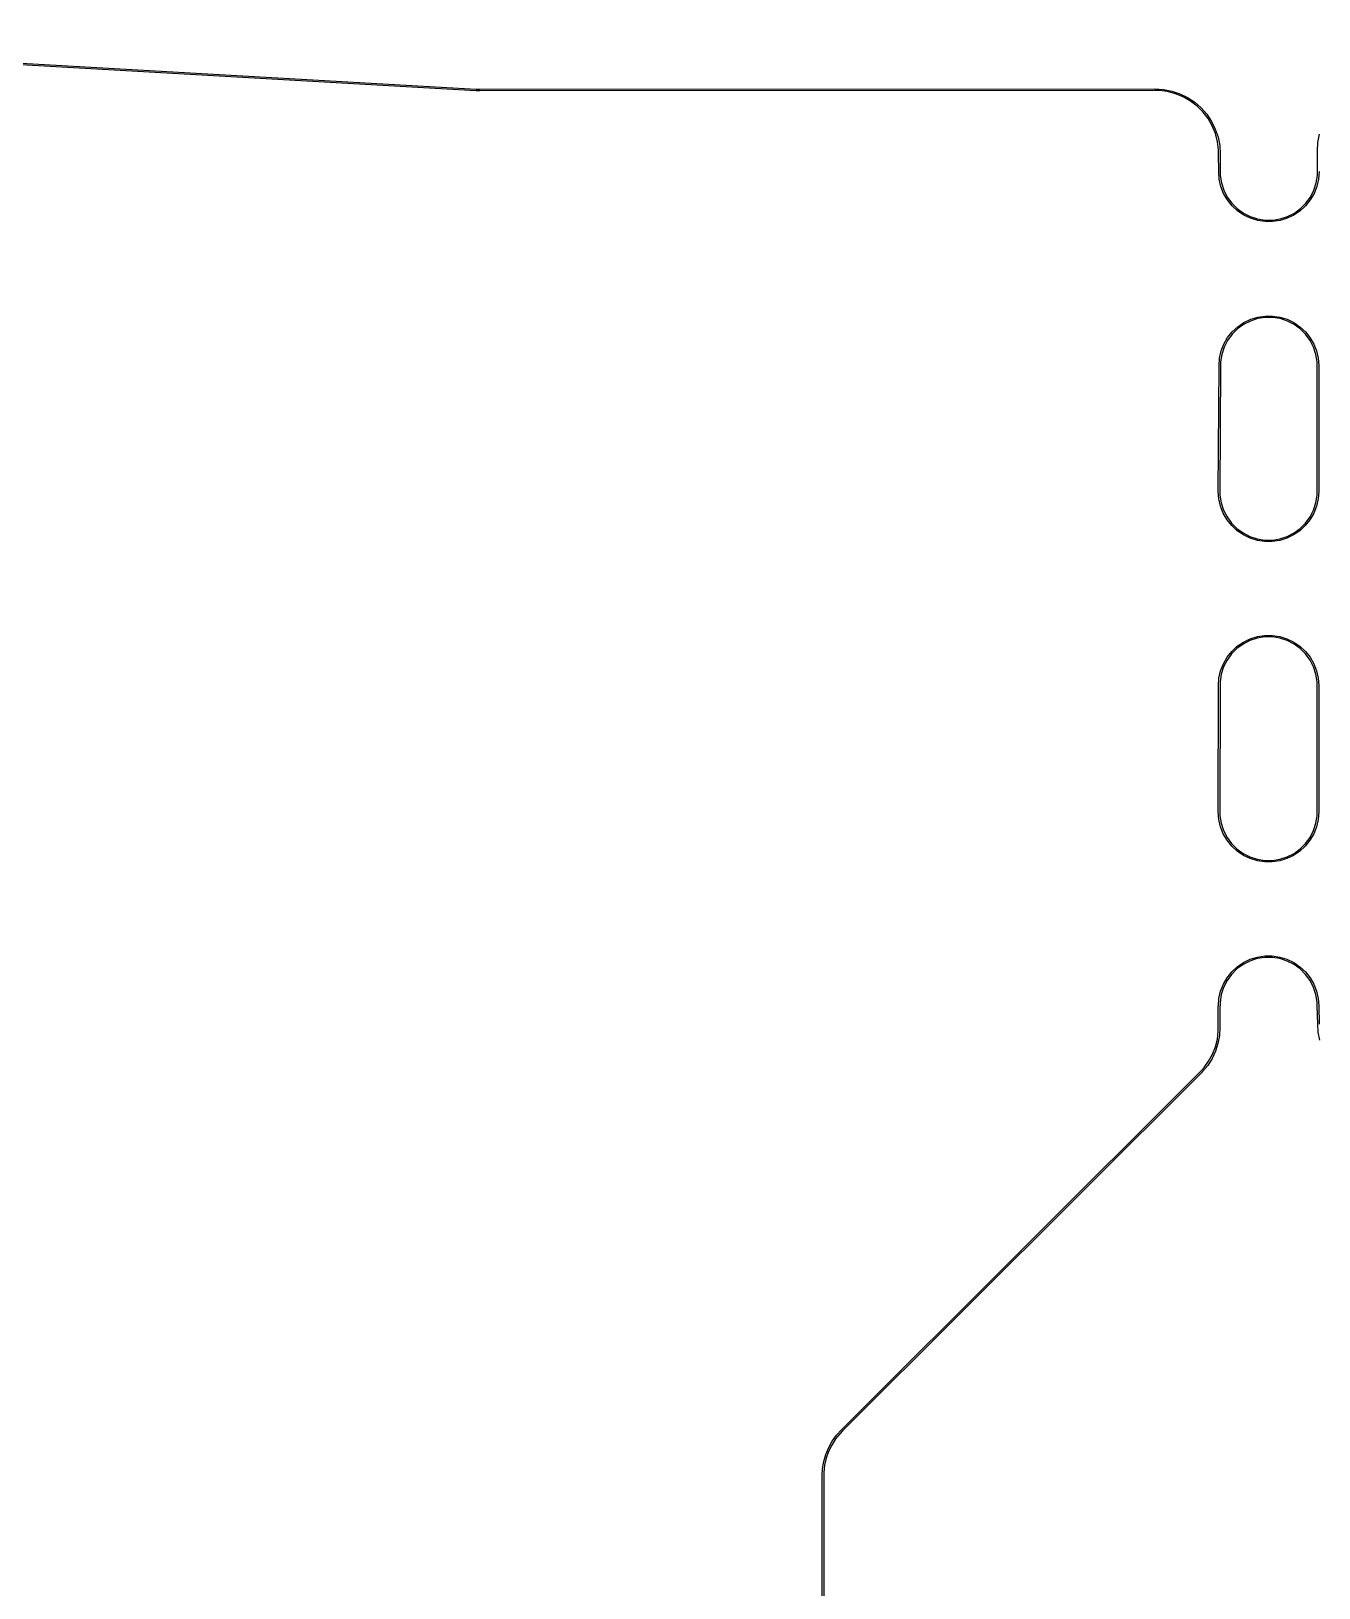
# Model space of a CAD drawing. Header units: inches. Extents: x 0.1 to 12.1, y -5.6 to -1.9.
# Drawn here: x 4.594 to 6.166, y -3.878 to -1.977 of the extents above; entities that cross this region are included whole.
import ezdxf

# ---------------------------------------------------------------- set-up
doc = ezdxf.new("R2010")
doc.units = ezdxf.units.IN
doc.header["$MEASUREMENT"] = 0
doc.layers.add('Edge.Cuts', color=254, linetype='CONTINUOUS', true_color=0xd0d2cd)

msp = doc.modelspace()

# ---------------------------------------------------------------- linework, layer by layer
at = {"layer": 'Edge.Cuts', "linetype": 'CONTINUOUS'}
for p, q in [((5.1375, -2.0501), (3.893, -1.9793)), ((3.8931, -1.9773), (5.1376, -2.0481)), ((5.139, -2.0501), (5.1375, -2.0501)), ((5.1376, -2.0481), (5.1384, -2.0481)), ((5.1384, -2.0481), (5.1399, -2.0482)), ((5.1406, -2.0502), (5.139, -2.0501)), ((5.1399, -2.0482), (5.1413, -2.0482)), ((5.1421, -2.0502), (5.1406, -2.0502)), ((5.1413, -2.0482), (5.1421, -2.0482)), ((5.1421, -2.0482), (5.9661, -2.0478)), ((5.9661, -2.0497), (5.1421, -2.0502)), ((5.9661, -2.0478), (5.9661, -2.0478)), ((5.9661, -2.0478), (5.9765, -2.0484)), ((5.9712, -2.0497), (5.9661, -2.0497)), ((5.9813, -2.051), (5.9712, -2.0497)), ((5.9765, -2.0484), (5.9868, -2.0505)), ((5.9912, -2.0537), (5.9813, -2.051)), ((5.9868, -2.0505), (5.9967, -2.0538)), ((6.0006, -2.0576), (5.9912, -2.0537)), ((5.9967, -2.0538), (6.006, -2.0584)), ((6.0095, -2.0627), (6.0006, -2.0576)), ((6.006, -2.0584), (6.0147, -2.0642)), ((6.0175, -2.0689), (6.0095, -2.0627)), ((6.0147, -2.0642), (6.0225, -2.0711)), ((6.0248, -2.0761), (6.0175, -2.0689)), ((6.0225, -2.0711), (6.0294, -2.0789)), ((6.031, -2.0842), (6.0248, -2.0761)), ((6.0294, -2.0789), (6.0352, -2.0876)), ((6.0361, -2.093), (6.031, -2.0842)), ((6.0352, -2.0876), (6.0398, -2.097)), ((6.04, -2.1024), (6.0361, -2.093)), ((6.0398, -2.097), (6.0432, -2.1069)), ((6.0426, -2.1123), (6.04, -2.1024)), ((6.0432, -2.1069), (6.0452, -2.1171)), ((6.1651, -2.1132), (6.1671, -2.103)), ((6.0439, -2.1224), (6.0426, -2.1123)), ((6.0439, -2.1275), (6.0439, -2.1224)), ((6.044, -2.1488), (6.0439, -2.1275)), ((6.0439, -2.1275), (6.0439, -2.1275)), ((6.0439, -2.1275), (6.0439, -2.1275)), ((6.0452, -2.1171), (6.0459, -2.1275)), ((6.0459, -2.1275), (6.0459, -2.1275)), ((6.0459, -2.1275), (6.0459, -2.1488)), ((6.1644, -2.1236), (6.1651, -2.1132)), ((6.1645, -2.1488), (6.1644, -2.1236)), ((6.1644, -2.1236), (6.1644, -2.1236)), ((6.1644, -2.1236), (6.1644, -2.1236)), ((6.0446, -2.1579), (6.044, -2.1488)), ((6.044, -2.1488), (6.044, -2.1488)), ((6.0467, -2.1669), (6.0446, -2.1579)), ((6.0459, -2.1488), (6.0459, -2.1488)), ((6.0459, -2.1488), (6.0459, -2.1488)), ((6.0459, -2.1488), (6.0459, -2.1535)), ((6.0459, -2.1535), (6.0474, -2.1627)), ((6.05, -2.1754), (6.0467, -2.1669)), ((6.0474, -2.1627), (6.0503, -2.1716)), ((6.1602, -2.1716), (6.163, -2.1627)), ((6.1637, -2.1669), (6.1604, -2.1754)), ((6.163, -2.1627), (6.1645, -2.1535)), ((6.1658, -2.1579), (6.1637, -2.1669)), ((6.1645, -2.1535), (6.1645, -2.1488)), ((6.1665, -2.1488), (6.1658, -2.1579)), ((6.0546, -2.1833), (6.05, -2.1754)), ((6.0503, -2.1716), (6.0545, -2.1799)), ((6.0545, -2.1799), (6.06, -2.1874)), ((6.0603, -2.1905), (6.0546, -2.1833)), ((6.1558, -2.1833), (6.1501, -2.1905)), ((6.1504, -2.1874), (6.1559, -2.1799)), ((6.1604, -2.1754), (6.1558, -2.1833)), ((6.1559, -2.1799), (6.1602, -2.1716)), ((6.06, -2.1874), (6.0666, -2.194)), ((6.067, -2.1967), (6.0603, -2.1905)), ((6.0666, -2.194), (6.0741, -2.1995)), ((6.0746, -2.2019), (6.067, -2.1967)), ((6.0741, -2.1995), (6.0825, -2.2038)), ((6.0828, -2.2058), (6.0746, -2.2019)), ((6.0825, -2.2038), (6.0913, -2.2066)), ((6.1191, -2.2066), (6.128, -2.2038)), ((6.1358, -2.2019), (6.1276, -2.2058)), ((6.128, -2.2038), (6.1363, -2.1995)), ((6.1434, -2.1967), (6.1358, -2.2019)), ((6.1363, -2.1995), (6.1438, -2.194)), ((6.1501, -2.1905), (6.1434, -2.1967)), ((6.1438, -2.194), (6.1504, -2.1874)), ((6.0916, -2.2085), (6.0828, -2.2058)), ((6.0913, -2.2066), (6.1005, -2.2081)), ((6.1006, -2.2099), (6.0916, -2.2085)), ((6.1005, -2.2081), (6.1099, -2.2081)), ((6.1098, -2.2099), (6.1006, -2.2099)), ((6.1188, -2.2085), (6.1098, -2.2099)), ((6.1099, -2.2081), (6.1191, -2.2066)), ((6.1276, -2.2058), (6.1188, -2.2085)), ((6.0743, -2.3355), (6.0668, -2.3409)), ((6.0673, -2.3383), (6.0748, -2.3331)), ((6.0826, -2.3313), (6.0743, -2.3355)), ((6.0748, -2.3331), (6.083, -2.3292)), ((6.0914, -2.3284), (6.0826, -2.3313)), ((6.083, -2.3292), (6.0916, -2.3265)), ((6.1006, -2.327), (6.0914, -2.3284)), ((6.0916, -2.3265), (6.1006, -2.3252)), ((6.1006, -2.3252), (6.1097, -2.3252)), ((6.1098, -2.327), (6.1006, -2.327)), ((6.1097, -2.3252), (6.1187, -2.3265)), ((6.119, -2.3284), (6.1098, -2.327)), ((6.1187, -2.3265), (6.1274, -2.3292)), ((6.1278, -2.3313), (6.119, -2.3284)), ((6.1274, -2.3292), (6.1356, -2.3331)), ((6.136, -2.3355), (6.1278, -2.3313)), ((6.1356, -2.3331), (6.1431, -2.3383)), ((6.1435, -2.3409), (6.136, -2.3355)), ((6.0504, -2.3594), (6.0549, -2.3516)), ((6.0548, -2.355), (6.0506, -2.3632)), ((6.0603, -2.3475), (6.0548, -2.355)), ((6.0549, -2.3516), (6.0606, -2.3445)), ((6.0668, -2.3409), (6.0603, -2.3475)), ((6.0606, -2.3445), (6.0673, -2.3383)), ((6.1431, -2.3383), (6.1498, -2.3445)), ((6.1501, -2.3475), (6.1435, -2.3409)), ((6.1498, -2.3445), (6.1554, -2.3516)), ((6.1555, -2.355), (6.1501, -2.3475)), ((6.1554, -2.3516), (6.16, -2.3594)), ((6.1597, -2.3632), (6.1555, -2.355)), ((6.045, -2.3768), (6.0471, -2.3679)), ((6.0478, -2.372), (6.0463, -2.3812)), ((6.0471, -2.3679), (6.0504, -2.3594)), ((6.0506, -2.3632), (6.0478, -2.372)), ((6.1626, -2.372), (6.1597, -2.3632)), ((6.16, -2.3594), (6.1633, -2.3679)), ((6.164, -2.3812), (6.1626, -2.372)), ((6.1633, -2.3679), (6.1653, -2.3768)), ((6.0435, -2.5394), (6.0444, -2.3858)), ((6.0444, -2.3858), (6.045, -2.3768)), ((6.0444, -2.3858), (6.0444, -2.3858)), ((6.0463, -2.3858), (6.0455, -2.5394)), ((6.0463, -2.3812), (6.0463, -2.3858)), ((6.0463, -2.3858), (6.0463, -2.3858)), ((6.0463, -2.3858), (6.0463, -2.3858)), ((6.164, -2.3858), (6.164, -2.3812)), ((6.1641, -2.5394), (6.164, -2.3858)), ((6.164, -2.3858), (6.164, -2.3858)), ((6.164, -2.3858), (6.164, -2.3858)), ((6.1653, -2.3768), (6.166, -2.3858)), ((6.166, -2.3858), (6.166, -2.3858)), ((6.166, -2.3858), (6.166, -2.5394)), ((6.0442, -2.5485), (6.0435, -2.5394)), ((6.0435, -2.5394), (6.0435, -2.5394)), ((6.0435, -2.5394), (6.0435, -2.5394)), ((6.0455, -2.5394), (6.0455, -2.544)), ((6.0455, -2.544), (6.047, -2.5533)), ((6.1626, -2.5533), (6.1641, -2.544)), ((6.1641, -2.544), (6.1641, -2.5394)), ((6.166, -2.5394), (6.1654, -2.5485)), ((6.166, -2.5394), (6.166, -2.5394)), ((6.166, -2.5394), (6.166, -2.5394)), ((6.0463, -2.5574), (6.0442, -2.5485)), ((6.0496, -2.5659), (6.0463, -2.5574)), ((6.047, -2.5533), (6.0498, -2.5621)), ((6.0542, -2.5739), (6.0496, -2.5659)), ((6.0498, -2.5621), (6.0541, -2.5704)), ((6.16, -2.5659), (6.1554, -2.5739)), ((6.1555, -2.5704), (6.1597, -2.5621)), ((6.1597, -2.5621), (6.1626, -2.5533)), ((6.1633, -2.5574), (6.16, -2.5659)), ((6.1654, -2.5485), (6.1633, -2.5574)), ((6.0541, -2.5704), (6.0596, -2.578)), ((6.0599, -2.581), (6.0542, -2.5739)), ((6.0596, -2.578), (6.0662, -2.5846)), ((6.0666, -2.5873), (6.0599, -2.581)), ((6.0662, -2.5846), (6.0737, -2.5901)), ((6.1359, -2.5901), (6.1434, -2.5846)), ((6.1497, -2.581), (6.143, -2.5873)), ((6.1434, -2.5846), (6.15, -2.578)), ((6.1554, -2.5739), (6.1497, -2.581)), ((6.15, -2.578), (6.1555, -2.5704)), ((6.0742, -2.5924), (6.0666, -2.5873)), ((6.0737, -2.5901), (6.082, -2.5943)), ((6.0824, -2.5964), (6.0742, -2.5924)), ((6.082, -2.5943), (6.0909, -2.5972)), ((6.0912, -2.5991), (6.0824, -2.5964)), ((6.0909, -2.5972), (6.1001, -2.5987)), ((6.1002, -2.6005), (6.0912, -2.5991)), ((6.1001, -2.5987), (6.1095, -2.5987)), ((6.1094, -2.6005), (6.1002, -2.6005)), ((6.1184, -2.5991), (6.1094, -2.6005)), ((6.1095, -2.5987), (6.1187, -2.5972)), ((6.1272, -2.5964), (6.1184, -2.5991)), ((6.1187, -2.5972), (6.1275, -2.5943)), ((6.1354, -2.5924), (6.1272, -2.5964)), ((6.1275, -2.5943), (6.1359, -2.5901)), ((6.143, -2.5873), (6.1354, -2.5924)), ((6.0825, -2.7194), (6.0912, -2.7167)), ((6.1002, -2.7171), (6.091, -2.7186)), ((6.0912, -2.7167), (6.1003, -2.7153)), ((6.1095, -2.7171), (6.1002, -2.7171)), ((6.1003, -2.7153), (6.1094, -2.7153)), ((6.1094, -2.7153), (6.1185, -2.7167)), ((6.1187, -2.7186), (6.1095, -2.7171)), ((6.1185, -2.7167), (6.1272, -2.7194)), ((6.0542, -2.7419), (6.06, -2.7347)), ((6.0662, -2.7312), (6.0596, -2.7378)), ((6.06, -2.7347), (6.0667, -2.7285)), ((6.0738, -2.7257), (6.0662, -2.7312)), ((6.0667, -2.7285), (6.0742, -2.7233)), ((6.0821, -2.7214), (6.0738, -2.7257)), ((6.0742, -2.7233), (6.0825, -2.7194)), ((6.091, -2.7186), (6.0821, -2.7214)), ((6.1276, -2.7214), (6.1187, -2.7186)), ((6.1272, -2.7194), (6.1355, -2.7233)), ((6.1359, -2.7257), (6.1276, -2.7214)), ((6.1355, -2.7233), (6.143, -2.7285)), ((6.1435, -2.7312), (6.1359, -2.7257)), ((6.143, -2.7285), (6.1498, -2.7347)), ((6.1501, -2.7378), (6.1435, -2.7312)), ((6.1498, -2.7347), (6.1555, -2.7419)), ((6.0463, -2.7583), (6.0497, -2.7498)), ((6.0499, -2.7536), (6.047, -2.7625)), ((6.0497, -2.7498), (6.0542, -2.7419)), ((6.0541, -2.7453), (6.0499, -2.7536)), ((6.0596, -2.7378), (6.0541, -2.7453)), ((6.1556, -2.7453), (6.1501, -2.7378)), ((6.1555, -2.7419), (6.16, -2.7498)), ((6.1598, -2.7536), (6.1556, -2.7453)), ((6.1627, -2.7625), (6.1598, -2.7536)), ((6.16, -2.7498), (6.1634, -2.7583)), ((6.0436, -2.7764), (6.0443, -2.7672)), ((6.0443, -2.7672), (6.0463, -2.7583)), ((6.047, -2.7625), (6.0456, -2.7717)), ((6.0456, -2.7717), (6.0456, -2.7764)), ((6.1641, -2.7717), (6.1627, -2.7625)), ((6.1634, -2.7583), (6.1654, -2.7672)), ((6.1641, -2.7764), (6.1641, -2.7717)), ((6.1654, -2.7672), (6.1661, -2.7764)), ((6.0435, -2.9307), (6.0436, -2.7764)), ((6.0436, -2.7764), (6.0436, -2.7764)), ((6.0456, -2.7764), (6.0455, -2.9307)), ((6.0456, -2.7764), (6.0456, -2.7764)), ((6.0456, -2.7764), (6.0456, -2.7764)), ((6.1641, -2.9307), (6.1641, -2.7764)), ((6.1661, -2.7764), (6.166, -2.9307)), ((6.1661, -2.7764), (6.1661, -2.7764)), ((6.1661, -2.7764), (6.1661, -2.7764)), ((6.0442, -2.9398), (6.0435, -2.9307)), ((6.0435, -2.9307), (6.0435, -2.9307)), ((6.0435, -2.9307), (6.0435, -2.9307)), ((6.0463, -2.9488), (6.0442, -2.9398)), ((6.0455, -2.9307), (6.0455, -2.9354)), ((6.0455, -2.9354), (6.047, -2.9446)), ((6.047, -2.9446), (6.0498, -2.9535)), ((6.1597, -2.9535), (6.1626, -2.9446)), ((6.1626, -2.9446), (6.1641, -2.9354)), ((6.1654, -2.9398), (6.1633, -2.9488)), ((6.1641, -2.9354), (6.1641, -2.9307)), ((6.1641, -2.9307), (6.1641, -2.9307)), ((6.1641, -2.9307), (6.1641, -2.9307)), ((6.166, -2.9307), (6.1654, -2.9398)), ((6.166, -2.9307), (6.166, -2.9307)), ((6.0496, -2.9573), (6.0463, -2.9488)), ((6.0542, -2.9652), (6.0496, -2.9573)), ((6.0498, -2.9535), (6.0541, -2.9618)), ((6.0541, -2.9618), (6.0596, -2.9693)), ((6.0599, -2.9724), (6.0542, -2.9652)), ((6.1554, -2.9652), (6.1497, -2.9724)), ((6.15, -2.9693), (6.1555, -2.9618)), ((6.16, -2.9573), (6.1554, -2.9652)), ((6.1555, -2.9618), (6.1597, -2.9535)), ((6.1633, -2.9488), (6.16, -2.9573)), ((6.0596, -2.9693), (6.0662, -2.9759)), ((6.0666, -2.9786), (6.0599, -2.9724)), ((6.0662, -2.9759), (6.0737, -2.9814)), ((6.0742, -2.9838), (6.0666, -2.9786)), ((6.0737, -2.9814), (6.082, -2.9856)), ((6.0824, -2.9877), (6.0742, -2.9838)), ((6.1354, -2.9838), (6.1272, -2.9877)), ((6.1275, -2.9856), (6.1359, -2.9814)), ((6.143, -2.9786), (6.1354, -2.9838)), ((6.1359, -2.9814), (6.1434, -2.9759)), ((6.1497, -2.9724), (6.143, -2.9786)), ((6.1434, -2.9759), (6.15, -2.9693)), ((6.082, -2.9856), (6.0909, -2.9885)), ((6.0912, -2.9904), (6.0824, -2.9877)), ((6.0909, -2.9885), (6.1001, -2.99)), ((6.1002, -2.9918), (6.0912, -2.9904)), ((6.1001, -2.99), (6.1095, -2.99)), ((6.1094, -2.9918), (6.1002, -2.9918)), ((6.1184, -2.9904), (6.1094, -2.9918)), ((6.1095, -2.99), (6.1187, -2.9885)), ((6.1272, -2.9877), (6.1184, -2.9904)), ((6.1187, -2.9885), (6.1275, -2.9856)), ((6.0738, -3.117), (6.0662, -3.1225)), ((6.0667, -3.1198), (6.0742, -3.1147)), ((6.0821, -3.1128), (6.0738, -3.117)), ((6.0742, -3.1147), (6.0825, -3.1107)), ((6.091, -3.1099), (6.0821, -3.1128)), ((6.0825, -3.1107), (6.0912, -3.108)), ((6.1002, -3.1084), (6.091, -3.1099)), ((6.0912, -3.108), (6.1003, -3.1066)), ((6.1095, -3.1084), (6.1002, -3.1084)), ((6.1003, -3.1066), (6.1094, -3.1066)), ((6.1094, -3.1066), (6.1185, -3.108)), ((6.1187, -3.1099), (6.1095, -3.1084)), ((6.1185, -3.108), (6.1272, -3.1107)), ((6.1276, -3.1128), (6.1187, -3.1099)), ((6.1272, -3.1107), (6.1355, -3.1147)), ((6.1359, -3.117), (6.1276, -3.1128)), ((6.1355, -3.1147), (6.143, -3.1198)), ((6.1435, -3.1225), (6.1359, -3.117)), ((6.0497, -3.1411), (6.0542, -3.1332)), ((6.0596, -3.1291), (6.0541, -3.1366)), ((6.0542, -3.1332), (6.06, -3.1261)), ((6.0662, -3.1225), (6.0596, -3.1291)), ((6.06, -3.1261), (6.0667, -3.1198)), ((6.143, -3.1198), (6.1498, -3.1261)), ((6.1501, -3.1291), (6.1435, -3.1225)), ((6.1498, -3.1261), (6.1555, -3.1332)), ((6.1556, -3.1366), (6.1501, -3.1291)), ((6.1555, -3.1332), (6.16, -3.1411)), ((6.0443, -3.1586), (6.0463, -3.1497)), ((6.047, -3.1538), (6.0456, -3.1631)), ((6.0463, -3.1497), (6.0497, -3.1411)), ((6.0499, -3.145), (6.047, -3.1538)), ((6.0541, -3.1366), (6.0499, -3.145)), ((6.1598, -3.145), (6.1556, -3.1366)), ((6.1627, -3.1538), (6.1598, -3.145)), ((6.16, -3.1411), (6.1634, -3.1497)), ((6.1641, -3.1631), (6.1627, -3.1538)), ((6.1634, -3.1497), (6.1654, -3.1586)), ((6.0435, -3.1677), (6.0436, -3.1673)), ((6.0435, -3.1937), (6.0435, -3.1677)), ((6.0436, -3.1673), (6.0443, -3.1586)), ((6.0436, -3.1673), (6.0436, -3.1673)), ((6.0456, -3.1677), (6.0455, -3.168)), ((6.0455, -3.168), (6.0455, -3.1937)), ((6.0456, -3.1631), (6.0456, -3.1677)), ((6.1641, -3.1677), (6.1641, -3.1631)), ((6.1648, -3.1899), (6.1641, -3.1677)), ((6.1641, -3.1677), (6.1641, -3.1677)), ((6.1641, -3.1677), (6.1641, -3.1677)), ((6.1654, -3.1586), (6.1661, -3.1677)), ((6.1661, -3.1677), (6.1661, -3.1677)), ((6.1661, -3.1677), (6.1668, -3.1898)), ((6.1654, -3.1997), (6.1648, -3.1899)), ((6.1648, -3.1899), (6.1648, -3.1899)), ((6.0399, -3.2176), (6.0423, -3.2082)), ((6.0423, -3.2082), (6.0435, -3.1986)), ((6.0448, -3.2036), (6.043, -3.2134)), ((6.0435, -3.1938), (6.0435, -3.1937)), ((6.0435, -3.1937), (6.0435, -3.1937)), ((6.0435, -3.1986), (6.0435, -3.1938)), ((6.0455, -3.1938), (6.0448, -3.2036)), ((6.0455, -3.1937), (6.0455, -3.1937)), ((6.0455, -3.1937), (6.0455, -3.1938)), ((6.1673, -3.2095), (6.1654, -3.1997)), ((6.0317, -3.2351), (6.0364, -3.2266)), ((6.04, -3.2228), (6.0358, -3.2318)), ((6.0364, -3.2266), (6.0399, -3.2176)), ((6.043, -3.2134), (6.04, -3.2228)), ((5.5834, -3.6851), (6.0228, -3.2465)), ((6.0242, -3.2479), (5.5848, -3.6865)), ((6.0228, -3.2465), (6.0261, -3.243)), ((6.0305, -3.2402), (6.0242, -3.2478)), ((6.0242, -3.2478), (6.0242, -3.2479)), ((6.0242, -3.2479), (6.0242, -3.2479)), ((6.0261, -3.243), (6.0317, -3.2351)), ((6.0358, -3.2318), (6.0305, -3.2402)), ((5.5774, -3.6918), (5.5834, -3.6851)), ((5.5848, -3.6865), (5.5817, -3.6896)), ((5.5834, -3.6851), (5.5834, -3.6851)), ((5.5848, -3.6865), (5.5848, -3.6865)), ((5.5716, -3.7038), (5.5678, -3.7117)), ((5.5679, -3.7069), (5.5722, -3.6991)), ((5.5762, -3.6964), (5.5716, -3.7038)), ((5.5722, -3.6991), (5.5774, -3.6918)), ((5.5817, -3.6896), (5.5762, -3.6964)), ((5.5605, -3.7326), (5.562, -3.7238)), ((5.562, -3.7238), (5.5645, -3.7152)), ((5.5649, -3.72), (5.5629, -3.7285)), ((5.5645, -3.7152), (5.5679, -3.7069)), ((5.5678, -3.7117), (5.5649, -3.72)), ((5.56, -3.7415), (5.5605, -3.7326)), ((5.5601, -4.5213), (5.56, -3.7415)), ((5.56, -3.7415), (5.56, -3.7415)), ((5.56, -3.7415), (5.56, -3.7415)), ((5.5629, -3.7285), (5.5619, -3.7372)), ((5.5619, -3.7372), (5.5619, -3.7415)), ((5.5619, -3.7415), (5.5621, -4.5213))]:
    msp.add_line(p, q, dxfattribs=at)

doc.saveas('drawing.dxf')
